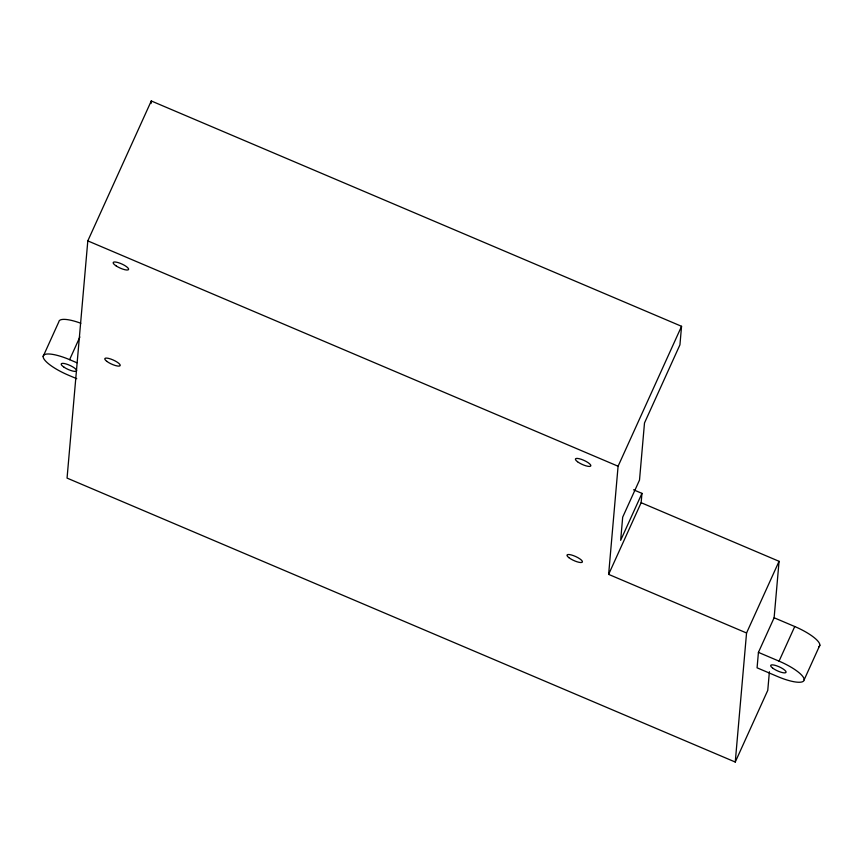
<?xml version="1.0" encoding="UTF-8"?>
<svg xmlns="http://www.w3.org/2000/svg" width="863" height="863" viewBox="0 0 863 863"><rect width="100%" height="100%" fill="white"/><g stroke="black" fill="none" stroke-linecap="round" stroke-linejoin="round"><path stroke-width="1.29" d="M633.539 489.796L641.964 493.366L620.659 540.335L622.687 517.174L639.505 480.098L644.499 422.956L679.936 344.833L681.554 326.3L151.273 100.96L87.81 240.885L67.055 478.091L735.254 762.04L767.768 690.346L769.397 671.748M151.047 103.538L151.273 100.96M735.254 762.04L746.549 632.989L608.631 574.38L618.091 466.225L681.554 326.3M608.631 574.38L641.144 502.698L641.964 493.366M641.144 502.698L779.062 561.306L774.122 617.768L758.426 652.374L757.078 667.822L777.692 676.581A28.123 7.346 24.4 0 0 804.154 679.817L819.85 645.211M76.742 378.706L68.253 375.103A28.123 7.346 24.4 0 1 43.15 356.43L58.846 321.813A28.123 7.346 24.4 0 1 80.809 323.258M43.15 356.43A28.123 7.346 24.4 0 1 69.601 359.655L79.892 336.98M746.549 632.989L779.062 561.306M804.154 679.817A28.123 7.346 24.4 0 0 779.052 661.144L794.747 626.527L774.122 617.768M87.81 240.885L618.091 466.225M69.601 359.655L76.883 362.751M758.426 652.374L779.052 661.144M794.747 626.527A28.123 7.346 24.4 0 1 818.793 646.829M577.52 461.737A8.436 2.201 24.4 0 0 590.551 466.193A8.436 2.201 24.4 0 0 581.328 459.332A8.436 2.201 24.4 0 0 577.52 461.737M116.246 265.977A8.436 2.201 24.4 0 0 128.587 269.493A8.436 2.201 24.4 0 0 117.886 262.525A8.436 2.201 24.4 0 0 116.246 265.977M106.829 361.37A8.436 2.201 24.4 0 0 119.892 365.89A8.436 2.201 24.4 0 0 110.777 359.04A8.436 2.201 24.4 0 0 106.829 361.37M568.749 557.563A8.436 2.201 24.4 0 0 581.964 562.385A8.436 2.201 24.4 0 0 573.442 555.621A8.436 2.201 24.4 0 0 568.749 557.563M772.622 668.07A8.436 2.201 24.4 0 0 785.729 672.676A8.436 2.201 24.4 0 0 776.765 665.848A8.436 2.201 24.4 0 0 772.622 668.07M64.153 367.282A8.436 2.201 24.4 0 0 76.591 370.907A8.436 2.201 24.4 0 0 66.041 363.949A8.436 2.201 24.4 0 0 64.153 367.282"/></g></svg>
